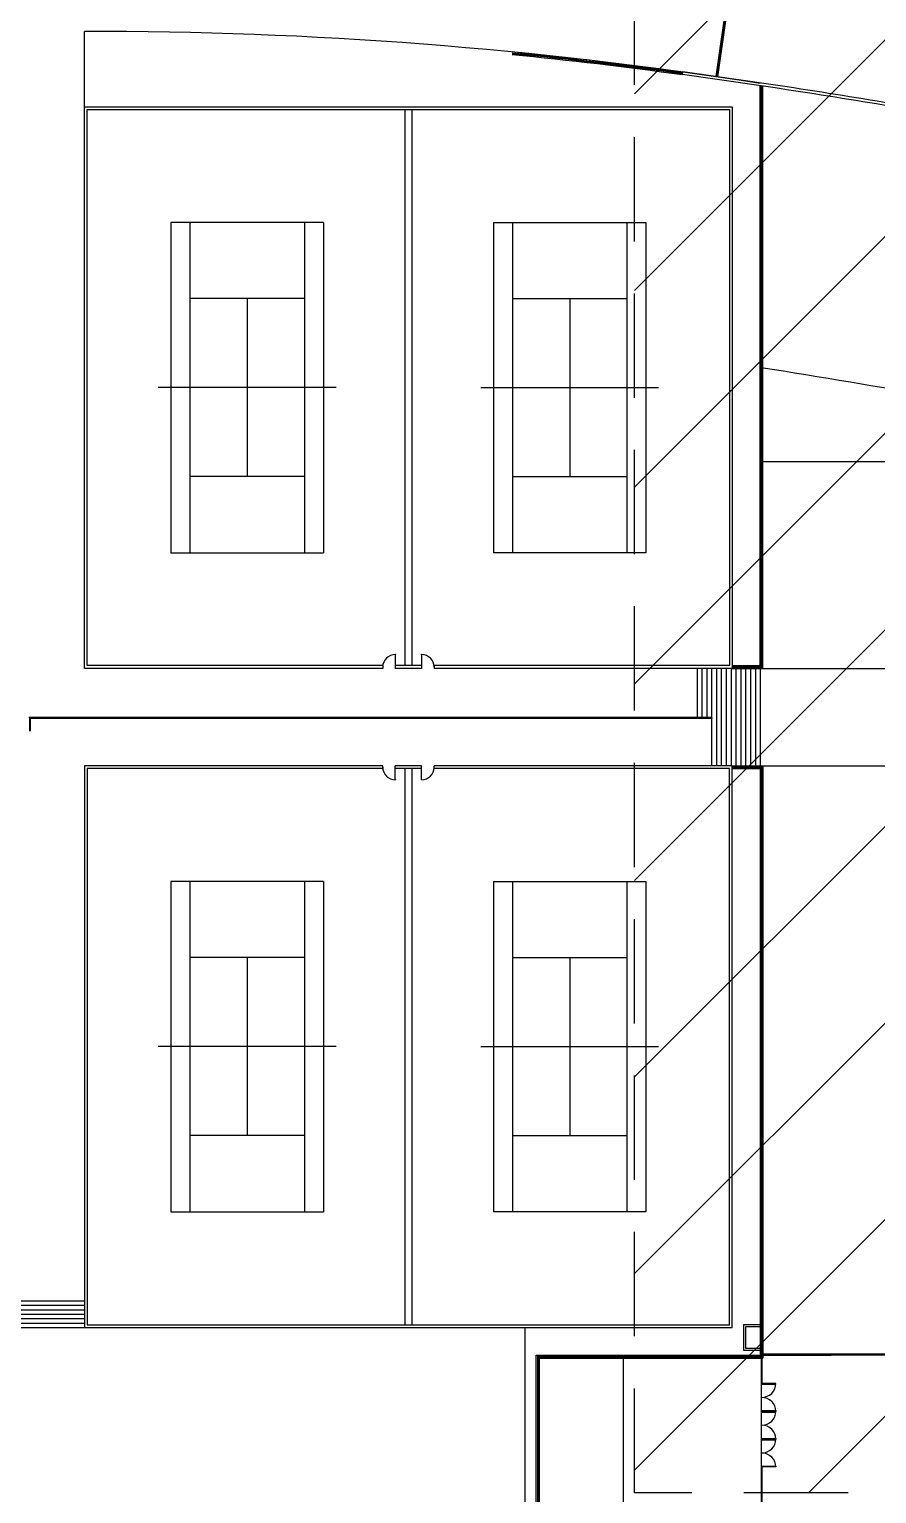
# Model space of a CAD drawing. Extents: x 23317406 to 24383751, y 42324270 to 43451021.
# Drawn here: x 24112055 to 24116120, y 43200248 to 43207270 of the extents above; entities that cross this region are included whole.
import ezdxf

# ---------------------------------------------------------------- set-up
doc = ezdxf.new("R2010")
doc.units = 0
doc.header["$MEASUREMENT"] = 0
doc.linetypes.add('DASHED', pattern=[0.75, 0.5, -0.25])
doc.layers.add('CT', color=9, linetype='CONTINUOUS')
doc.layers.add('墙', color=7, linetype='CONTINUOUS')

msp = doc.modelspace()

# ---------------------------------------------------------------- linework, layer by layer
at = {"layer": 'CT', "color": 1, "linetype": 'DASHED', "ltscale": 1000}
for p, q in [((24114957.62949, 43200253.33659, -1), (24114957.62949, 43211038.45532, -1)), ((24121232.37239, 43200253.33659, -1), (24114957.62949, 43200253.33659, -1))]:
    msp.add_line(p, q, dxfattribs=at)
at = {"layer": 'CT'}
for p, q in [((24114957.62949, 43206960.53615, -1), (24119035.54866, 43211038.45532, -1)), ((24114957.62949, 43206017.72711, -1), (24119978.3577, 43211038.45532, -1)), ((24114957.62949, 43205074.91807, -1), (24120921.16674, 43211038.45532, -1)), ((24114957.62949, 43204132.10902, -1), (24121863.97578, 43211038.45532, -1)), ((24114957.62949, 43203189.29998, -1), (24122806.78482, 43211038.45532, -1)), ((24114957.62949, 43202246.49094, -1), (24123749.59386, 43211038.45532, -1)), ((24114957.62949, 43201303.6819, -1), (24124692.40291, 43211038.45532, -1)), ((24114957.62949, 43200360.87286, -1), (24125635.21195, 43211038.45532, -1)), ((24115792.90226, 43200253.33659, -1), (24126578.02099, 43211038.45532, -1))]:
    msp.add_line(p, q, dxfattribs=at)
at = {"layer": 'CT', "color": 6, "linetype": 'ByBlock'}
for p, q in [((24115350.32362, 43207043.80424, -1), (24115445.56898, 43207710.36714, -1)), ((24115353.62341, 43207043.33258, -1), (24115448.86878, 43207709.89548, -1)), ((24115356.92316, 43207042.86061, -1), (24115452.16853, 43207709.42352, -1)), ((24112320.36798, 43206898.79794, -1), (24112320.36798, 43207259.77177, -1)), ((24115188.03624, 43207053.15871, -1), (24115189.86321, 43207066.36628, -1)), ((24115188.03624, 43207053.15871, -1), (24115188.03624, 43207053.15871, -1)), ((24115560.36798, 43204218.7979, -1), (24115560.36796, 43206998.98687, -1)), ((24115565.36798, 43204213.7979, -1), (24115565.36796, 43206998.24119, -1)), ((24115568.70132, 43204210.46456, -1), (24115568.7013, 43206997.74367, -1)), ((24115573.70132, 43204205.46456, -1), (24115573.7013, 43206996.99679, -1)), ((24112320.36798, 43204205.46461, -1), (24112320.36798, 43206898.79794, -1)), ((24112320.36798, 43206898.79794, -1), (24115427.03465, 43206898.79794, -1)), ((24112333.70132, 43204218.79794, -1), (24112333.70132, 43206885.46461, -1)), ((24112333.70132, 43206885.46461, -1), (24115413.70132, 43206885.46461, -1)), ((24113857.03465, 43206885.46461, -1), (24113857.03465, 43204218.79794, -1)), ((24113890.36798, 43206885.46461, -1), (24113890.36798, 43204218.79794, -1)), ((24115413.70132, 43206885.46461, -1), (24115413.70132, 43204218.79794, -1)), ((24115427.03465, 43206898.79794, -1), (24115427.03465, 43204205.46461, -1)), ((24112734.68465, 43206344.46461, -1), (24112734.68465, 43204759.79794, -1)), ((24113466.01798, 43206344.46461, -1), (24112734.68465, 43206344.46461, -1)), ((24112826.01798, 43206344.46461, -1), (24112826.01798, 43204759.79794, -1)), ((24113374.68465, 43206344.46461, -1), (24113374.68465, 43204759.79794, -1)), ((24113466.01798, 43206344.46461, -1), (24113466.01798, 43204759.79794, -1)), ((24114281.38465, 43206344.46461, -1), (24114281.38465, 43204759.79794, -1)), ((24114281.38465, 43206344.46461, -1), (24115012.71798, 43206344.46461, -1)), ((24114372.71798, 43206344.46461, -1), (24114372.71798, 43204759.79794, -1)), ((24114921.38465, 43206344.46461, -1), (24114921.38465, 43204759.79794, -1)), ((24115012.71798, 43206344.46461, -1), (24115012.71798, 43204759.79794, -1)), ((24113374.68465, 43205978.79794, -1), (24112826.01798, 43205978.79794, -1)), ((24113100.35132, 43205978.79794, -1), (24113100.35132, 43205125.46461, -1)), ((24114372.71798, 43205978.79794, -1), (24114921.38465, 43205978.79794, -1)), ((24114647.05132, 43205978.79794, -1), (24114647.05132, 43205125.46461, -1)), ((24113526.68465, 43205552.13128, -1), (24112674.01798, 43205552.13128, -1)), ((24114220.71798, 43205552.13128, -1), (24115073.38465, 43205552.13128, -1)), ((24116244.68791, 43205196.34631, -1), (24115565.03465, 43205196.34631, -1)), ((24113374.68465, 43205125.46461, -1), (24112826.01798, 43205125.46461, -1)), ((24114372.71798, 43205125.46461, -1), (24114921.38465, 43205125.46461, -1)), ((24112734.68465, 43204759.79794, -1), (24113466.01798, 43204759.79794, -1)), ((24115012.71798, 43204759.79794, -1), (24114281.38465, 43204759.79794, -1)), ((24113810.36798, 43204272.13128, -1), (24113810.36798, 43204212.13128, -1)), ((24113937.03465, 43204272.13128, -1), (24113937.03465, 43204212.13128, -1)), ((24113750.36798, 43204205.46461, -1), (24112320.36798, 43204205.46461, -1)), ((24113750.36798, 43204218.79794, -1), (24112333.70132, 43204218.79794, -1)), ((24113750.36798, 43204218.79794, -1), (24113750.36798, 43204205.46461, -1)), ((24113810.36798, 43204218.79794, -1), (24113810.36798, 43204205.46461, -1)), ((24113937.03465, 43204218.79794, -1), (24113810.36798, 43204218.79794, -1)), ((24113937.03465, 43204205.46461, -1), (24113810.36798, 43204205.46461, -1)), ((24113937.03465, 43204218.79794, -1), (24113937.03465, 43204205.46461, -1)), ((24113997.03465, 43204218.79794, -1), (24113997.03465, 43204205.46461, -1)), ((24115413.70132, 43204218.79794, -1), (24113997.03465, 43204218.79794, -1)), ((24115427.03465, 43204205.46461, -1), (24113997.03465, 43204205.46461, -1)), ((24115257.65014, 43204205.46461, -1), (24115257.65014, 43203972.13128, -1)), ((24115280.98347, 43204205.46461, -1), (24115280.98347, 43203972.13128, -1)), ((24115304.3168, 43204205.46461, -1), (24115304.3168, 43203972.13128, -1)), ((24115327.65014, 43204205.46461, -1), (24115327.65014, 43203968.79794, -1)), ((24115350.98347, 43204205.46461, -1), (24115350.98347, 43203738.79794, -1)), ((24115374.3168, 43204205.46461, -1), (24115374.3168, 43203738.79794, -1)), ((24115397.65014, 43204205.46461, -1), (24115397.65014, 43203738.79794, -1)), ((24115420.98347, 43204205.46461, -1), (24115420.98347, 43203738.79794, -1)), ((24115426.41916, 43204218.7979, -1), (24115560.36798, 43204218.7979, -1)), ((24115426.41916, 43204213.7979, -1), (24115565.36798, 43204213.7979, -1)), ((24115426.41916, 43204210.46456, -1), (24115568.70132, 43204210.46456, -1)), ((24115426.41916, 43204205.46456, -1), (24115573.70132, 43204205.46456, -1)), ((24115427.03465, 43204205.46461, -1), (24115560.36798, 43204205.46461, -1)), ((24115444.3168, 43204205.46461, -1), (24115444.3168, 43203738.79794, -1)), ((24115467.65014, 43204205.46461, -1), (24115467.65014, 43203738.79794, -1)), ((24115490.98347, 43204205.46461, -1), (24115490.98347, 43203738.79794, -1)), ((24115514.3168, 43204205.46461, -1), (24115514.3168, 43203738.79794, -1)), ((24115537.65014, 43204205.46461, -1), (24115537.65014, 43203738.79794, -1)), ((24115560.36798, 43204205.46459, -1), (24115560.36798, 43203738.79794, -1)), ((24115573.70132, 43204205.46461, -1), (24116239.58541, 43204205.46461, -1)), ((24112053.70132, 43203972.13128, -1), (24115327.65014, 43203972.13128, -1)), ((24115330.98347, 43203968.79794, -1), (24112057.03465, 43203968.79794, -1)), ((24112057.03465, 43203968.79794, -1), (24112057.03465, 43203908.13128, -1)), ((24115330.98347, 43203965.46461, -1), (24115330.98347, 43203968.79794, -1)), ((24115330.98347, 43203965.46461, -1), (24112060.36798, 43203965.46461, -1)), ((24112060.36798, 43203965.46461, -1), (24112060.36798, 43203908.13128, -1)), ((24115327.65014, 43203965.46461, -1), (24115327.65014, 43203738.79794, -1)), ((24113750.36798, 43203738.79794, -1), (24112320.36798, 43203738.79794, -1)), ((24112320.36798, 43203738.79794, -1), (24112320.36798, 43201045.46461, -1)), ((24113750.36798, 43203725.46461, -1), (24112333.70132, 43203725.46461, -1)), ((24112333.70132, 43203725.46461, -1), (24112333.70132, 43201058.79794, -1)), ((24113750.36798, 43203725.46461, -1), (24113750.36798, 43203738.79794, -1)), ((24113810.36798, 43203725.46461, -1), (24113810.36798, 43203738.79794, -1)), ((24113937.03465, 43203738.79794, -1), (24113810.36798, 43203738.79794, -1)), ((24113810.36798, 43203672.13128, -1), (24113810.36798, 43203732.13128, -1)), ((24113937.03465, 43203725.46461, -1), (24113810.36798, 43203725.46461, -1)), ((24113857.03465, 43203725.46461, -1), (24113857.03465, 43201058.79794, -1)), ((24113890.36798, 43203725.46461, -1), (24113890.36798, 43201058.79794, -1)), ((24113937.03465, 43203725.46461, -1), (24113937.03465, 43203738.79794, -1)), ((24113937.03465, 43203672.13128, -1), (24113937.03465, 43203732.13128, -1)), ((24113997.03465, 43203725.46461, -1), (24113997.03465, 43203738.79794, -1)), ((24115427.03465, 43203738.79794, -1), (24113997.03465, 43203738.79794, -1)), ((24115413.70132, 43203725.46461, -1), (24113997.03465, 43203725.46461, -1)), ((24115413.70132, 43201058.79794, -1), (24115413.70132, 43203725.46461, -1)), ((24115426.41916, 43203738.79794, -1), (24115573.70132, 43203738.79794, -1)), ((24115426.41916, 43203733.79794, -1), (24115568.70132, 43203733.79794, -1)), ((24115426.41916, 43203730.46461, -1), (24115565.36798, 43203730.46461, -1)), ((24115426.41916, 43203725.46461, -1), (24115560.36798, 43203725.46461, -1)), ((24115427.03465, 43203738.79794, -1), (24115560.36798, 43203738.79794, -1)), ((24115427.03465, 43201045.46461, -1), (24115427.03465, 43203738.79794, -1)), ((24115560.36798, 43203725.46461, -1), (24115560.36798, 43200916.79794, -1)), ((24115565.36798, 43203730.46461, -1), (24115565.36798, 43200907.13122, -1)), ((24115568.70132, 43203733.79794, -1), (24115568.70132, 43200776.79794, -1)), ((24115573.70132, 43203738.79794, -1), (24115573.70132, 43200916.79794, -1)), ((24115573.70132, 43203738.79794, -1), (24116263.81099, 43203738.79794, -1)), ((24112734.68465, 43203184.46461, -1), (24112734.68465, 43201599.79794, -1)), ((24113466.01798, 43203184.46461, -1), (24112734.68465, 43203184.46461, -1)), ((24112826.01798, 43203184.46461, -1), (24112826.01798, 43201599.79794, -1)), ((24113374.68465, 43203184.46461, -1), (24113374.68465, 43201599.79794, -1)), ((24113466.01798, 43203184.46461, -1), (24113466.01798, 43201599.79794, -1)), ((24114281.38465, 43203184.46461, -1), (24114281.38465, 43201599.79794, -1)), ((24114281.38465, 43203184.46461, -1), (24115012.71798, 43203184.46461, -1)), ((24114372.71798, 43203184.46461, -1), (24114372.71798, 43201599.79794, -1)), ((24114921.38465, 43203184.46461, -1), (24114921.38465, 43201599.79794, -1)), ((24115012.71798, 43203184.46461, -1), (24115012.71798, 43201599.79794, -1)), ((24113374.68465, 43202818.79794, -1), (24112826.01798, 43202818.79794, -1)), ((24113100.35132, 43202818.79794, -1), (24113100.35132, 43201965.46461, -1)), ((24114372.71798, 43202818.79794, -1), (24114921.38465, 43202818.79794, -1)), ((24114647.05132, 43202818.79794, -1), (24114647.05132, 43201965.46461, -1)), ((24113526.68465, 43202392.13128, -1), (24112674.01798, 43202392.13128, -1)), ((24114220.71798, 43202392.13128, -1), (24115073.38465, 43202392.13128, -1)), ((24113374.68465, 43201965.46461, -1), (24112826.01798, 43201965.46461, -1)), ((24114372.71798, 43201965.46461, -1), (24114921.38465, 43201965.46461, -1)), ((24112734.68465, 43201599.79794, -1), (24113466.01798, 43201599.79794, -1)), ((24115012.71798, 43201599.79794, -1), (24114281.38465, 43201599.79794, -1)), ((24111787.03465, 43201173.46461, -1), (24112320.36798, 43201173.46461, -1)), ((24111787.03465, 43201152.13128, -1), (24112320.36798, 43201152.13128, -1)), ((24111787.03465, 43201130.79794, -1), (24112320.36798, 43201130.79794, -1)), ((24111787.03465, 43201109.46461, -1), (24112320.36798, 43201109.46461, -1)), ((24111787.03465, 43201088.13128, -1), (24112320.36798, 43201088.13128, -1)), ((24111787.03465, 43201066.79794, -1), (24112320.36798, 43201066.79794, -1)), ((24111787.03465, 43201045.46461, -1), (24112320.36798, 43201045.46461, -1)), ((24112320.36798, 43201045.46461, -1), (24115427.03465, 43201045.46461, -1)), ((24112333.70132, 43201058.79794, -1), (24115413.70132, 43201058.79794, -1)), ((24114433.70132, 43199936.79794, -1), (24114433.70132, 43201045.46461, -1)), ((24115560.36798, 43201058.79794, -1), (24115480.36798, 43201058.79794, -1)), ((24115480.36798, 43201058.79794, -1), (24115480.36798, 43200936.79789, -1)), ((24115560.36798, 43201048.79794, -1), (24115490.36798, 43201048.79794, -1)), ((24115490.36798, 43201048.79794, -1), (24115490.36798, 43200946.79789, -1)), ((24115490.36798, 43200946.79789, -1), (24115560.36798, 43200946.79789, -1)), ((24114487.03465, 43200912.13128, -1), (24115901.43329, 43200912.13128, -1)), ((24114487.03465, 43199824.4861, -1), (24114487.03465, 43200912.13128, -1)), ((24114487.03465, 43196813.46461, -1), (24114487.03465, 43200912.13127, -1)), ((24114487.03465, 43200912.13122, -1), (24115565.36798, 43200912.13122, -1)), ((24114492.03468, 43200907.13125, -1), (24114492.02818, 43196818.46461, -1)), ((24114492.03465, 43200907.13122, -1), (24115565.36798, 43200907.13122, -1)), ((24114495.368, 43200903.79791, -1), (24114495.36152, 43196821.79794, -1)), ((24114495.36798, 43200903.79789, -1), (24115565.36798, 43200903.79789, -1)), ((24114500.36798, 43200898.79789, -1), (24114500.36153, 43196826.79794, -1)), ((24114500.36798, 43200898.79789, -1), (24115565.36798, 43200898.79789, -1)), ((24114903.70132, 43200898.79794, -1), (24114903.70132, 43199916.79794, -1)), ((24115480.36798, 43200936.79789, -1), (24115560.36798, 43200936.79789, -1)), ((24115560.36798, 43200916.79794, -1), (24115901.43329, 43200916.79794, -1)), ((24115560.36798, 43200916.79794, -1), (24115901.43329, 43200916.79794, -1)), ((24115560.36798, 43200916.79789, -1), (24115565.36798, 43200916.79789, -1)), ((24115565.36798, 43200903.79789, -1), (24115565.36798, 43200776.79789, -1)), ((24115568.70132, 43200916.79789, -1), (24115573.70132, 43200916.79789, -1)), ((24115568.70132, 43200912.13122, -1), (24115573.70132, 43200912.13122, -1)), ((24115568.70132, 43200898.79789, -1), (24115573.70132, 43200898.79789, -1)), ((24117052.27975, 43200916.79789, -1), (24115573.70132, 43200916.79789, -1)), ((24117280.46779, 43200912.13122, -1), (24115573.70132, 43200912.13122, -1)), ((24115573.70132, 43200912.13122, -1), (24115573.70132, 43200898.79789, -1)), ((24115578.36798, 43200916.79794, -1), (24117279.21746, 43200916.79794, -1)), ((24117280.46789, 43200912.13127, -1), (24115578.36798, 43200912.13127, -1)), ((24115565.36798, 43200776.79794, -1), (24115565.36798, 43200376.79794, -1)), ((24115565.36798, 43200776.79794, -1), (24115568.70132, 43200776.79794, -1)), ((24115568.70132, 43200776.79794, -1), (24115568.70132, 43200773.46461, -1)), ((24115635.36798, 43200776.79794, -1), (24115568.70132, 43200776.79794, -1)), ((24115568.70132, 43200773.46461, -1), (24115635.36798, 43200773.46461, -1)), ((24115635.36798, 43200773.46461, -1), (24115635.36798, 43200776.79794, -1)), ((24115568.70132, 43200643.46461, -1), (24115568.70132, 43200646.79794, -1)), ((24115568.70132, 43200646.79794, -1), (24115635.36798, 43200646.79794, -1)), ((24115635.36798, 43200643.46461, -1), (24115568.70132, 43200643.46461, -1)), ((24115568.70132, 43200643.46461, -1), (24115568.70132, 43200640.13128, -1)), ((24115635.36798, 43200643.46461, -1), (24115568.70132, 43200643.46461, -1)), ((24115568.70132, 43200640.13128, -1), (24115635.36798, 43200640.13128, -1)), ((24115635.36798, 43200646.79794, -1), (24115635.36798, 43200643.46461, -1)), ((24115635.36798, 43200640.13128, -1), (24115635.36798, 43200643.46461, -1)), ((24115568.70132, 43200510.13128, -1), (24115568.70132, 43200513.46461, -1)), ((24115568.70132, 43200513.46461, -1), (24115635.36798, 43200513.46461, -1)), ((24115635.36798, 43200510.13128, -1), (24115568.70132, 43200510.13128, -1)), ((24115568.70132, 43200510.13128, -1), (24115568.70132, 43200506.79794, -1)), ((24115635.36798, 43200510.13128, -1), (24115568.70132, 43200510.13128, -1)), ((24115568.70132, 43200506.79794, -1), (24115635.36798, 43200506.79794, -1)), ((24115635.36798, 43200513.46461, -1), (24115635.36798, 43200510.13128, -1)), ((24115635.36798, 43200506.79794, -1), (24115635.36798, 43200510.13128, -1)), ((24115565.36798, 43200376.79794, -1), (24115568.70132, 43200376.79794, -1)), ((24115565.36798, 43200376.79794, -1), (24115565.36798, 43200175.13128, -1)), ((24115568.70132, 43200376.79794, -1), (24115568.70132, 43200380.13128, -1)), ((24115568.70132, 43200380.13128, -1), (24115635.36798, 43200380.13128, -1)), ((24115568.70132, 43200376.79794, -1), (24115568.70132, 43200178.46461, -1)), ((24115635.36798, 43200376.79794, -1), (24115568.70132, 43200376.79794, -1)), ((24115635.36798, 43200380.13128, -1), (24115635.36798, 43200376.79794, -1))]:
    msp.add_line(p, q, dxfattribs=at)
for centre in [(24113810.36798, 43204272.13128, -1), (24113937.03465, 43204272.13128, -1), (24113810.36798, 43203672.13128, -1), (24113937.03465, 43203672.13128, -1)]:
    msp.add_circle(centre, 1.33333, dxfattribs=at)
for centre, radius, start, end in [((24110227.60678, 43171193.10337, -1), 36901.51143, 62.727980435, 82.124399867), ((24112354.65355, 43186573.13352, -1), 20686.66667, 81.085219241, 90.09496065), ((24112354.65355, 43186573.13352, -1), 20686.66667, 82.123200377, 84.407472733), ((24112354.65355, 43186573.13352, -1), 20681.66667, 82.123210671, 84.406116372), ((24112354.65355, 43186573.13352, -1), 20678.33333, 82.123210479, 84.405211765), ((24112354.65355, 43186573.13352, -1), 20673.33333, 82.123119328, 84.403854305), ((24110227.60678, 43171193.10337, -1), 36214.84476, 80.420630985, 82.124399867), ((24110227.60678, 43171193.10337, -1), 36201.51143, 80.42082717, 82.124399867), ((24110227.49665, 43171192.8609, -1), 34865.11016, 79.766774542, 81.193897057), ((24113810.36798, 43204212.13128, -1), 60, 90, 180), ((24113937.03465, 43204212.13128, -1), 60, 0, 90), ((24112058.70132, 43203908.13128, -1), 1.66667, 180, 0), ((24113810.36798, 43203732.13128, -1), 60, 180, 270), ((24113937.03465, 43203732.13128, -1), 60, 270, 0), ((24115568.70132, 43200776.79794, -1), 66.66667, 270, 0), ((24115568.70132, 43200643.46461, -1), 66.66667, 0, 90), ((24115568.70132, 43200643.46461, -1), 66.66667, 270, 0), ((24115568.70132, 43200510.13128, -1), 66.66667, 0, 90), ((24115568.70132, 43200510.13128, -1), 66.66667, 270, 0), ((24115568.70132, 43200376.79794, -1), 66.66667, 0, 90)]:
    msp.add_arc(centre, radius, start, end, dxfattribs=at)
at = {"layer": '墙', "ltscale": 5000}
for start, end in [(67.1172342395, 67.1172342395), (66.2587266313, 66.2587266313), (64.4772342395, 64.4772342395), (64.9387266313, 64.9387266313)]:
    msp.add_arc((23850578.58196, 42857442.58139), 533172.67138, start, end, dxfattribs=at)
at = {"layer": '墙'}
for centre, start, end in [((23850634.74669, 42857737.27781), 79.4743453394, 79.4743453394), ((23850639.30178, 42857736.37231), 78.1227654233, 78.1227654233), ((23850644.55659, 42857735.23786), 77.5606287088, 77.5606287088), ((23850649.0789, 42857734.18074), 76.2090487927, 76.2090487927)]:
    msp.add_arc(centre, 530172.67138, start, end, dxfattribs=at)

doc.saveas('drawing.dxf')
